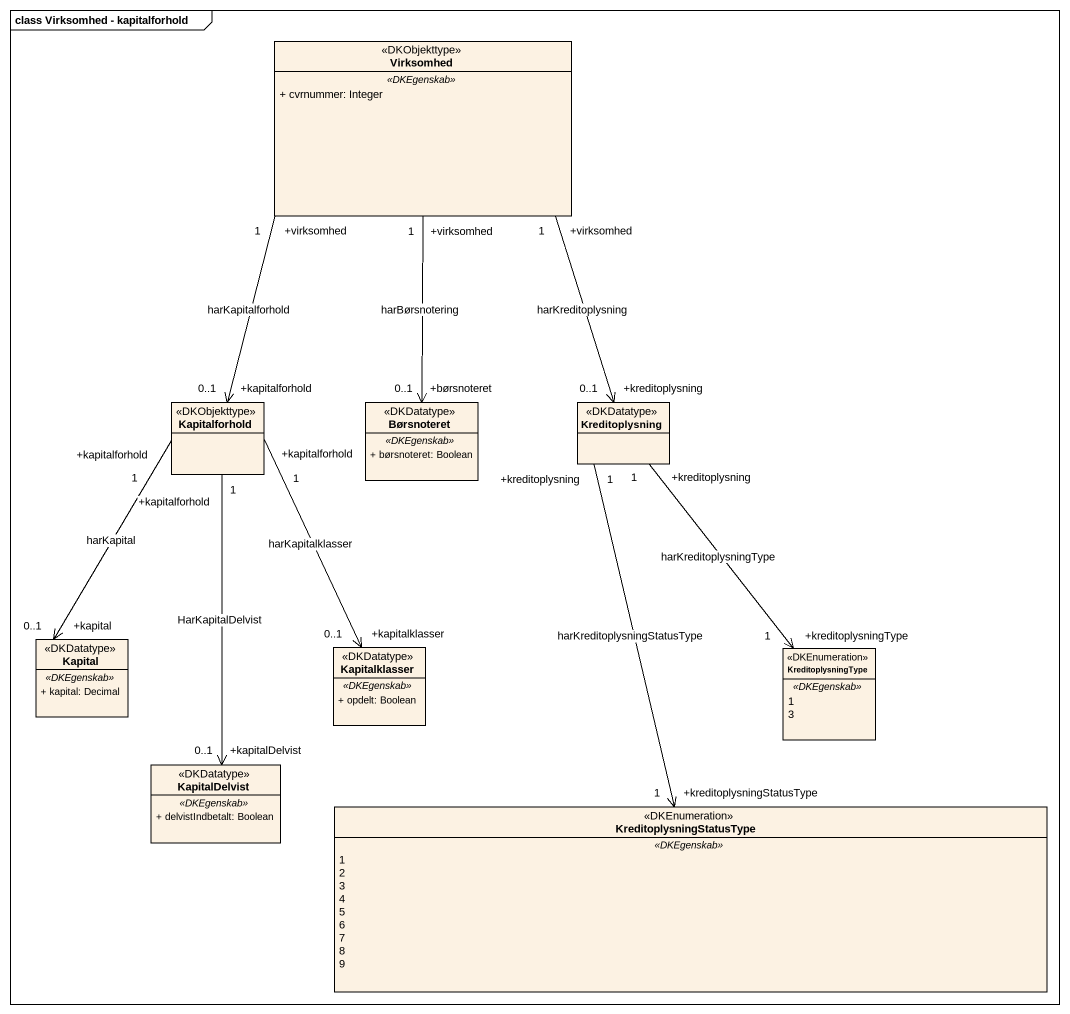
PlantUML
@startuml
mainframe class Virksomhed - kapitalforhold
hide circle
hide empty members
skinparam classAttributeIconSize 0
class Virksomhed <<DKObjekttype>> {
  .. <<DKEgenskab>> ..
  + cvrnummer: Integer
}
class Kapitalforhold <<DKObjekttype>>
class Børsnoteret <<DKDatatype>> {
  .. <<DKEgenskab>> ..
  + børsnoteret: Boolean
}
class Kreditoplysning <<DKDatatype>>
class Kapital <<DKDatatype>> {
  .. <<DKEgenskab>> ..
  + kapital: Decimal
}
class Kapitalklasser <<DKDatatype>> {
  .. <<DKEgenskab>> ..
  + opdelt: Boolean
}
enum KreditoplysningType <<DKEnumeration>> {
  .. <<DKEgenskab>> ..
  1
  3
}
class KapitalDelvist <<DKDatatype>> {
  .. <<DKEgenskab>> ..
  + delvistIndbetalt: Boolean
}
enum KreditoplysningStatusType <<DKEnumeration>> {
  .. <<DKEgenskab>> ..
  1
  2
  3
  4
  5
  6
  7
  8
  9
}
Virksomhed "+virksomhed\n1" --> "+kapitalforhold\n0..1" Kapitalforhold : harKapitalforhold
Virksomhed "+virksomhed\n1" --> "+børsnoteret\n0..1" Børsnoteret : harBørsnotering
Virksomhed "+virksomhed\n1" --> "+kreditoplysning\n0..1" Kreditoplysning : harKreditoplysning
Kapitalforhold "+kapitalforhold\n1" --> "+kapital\n0..1" Kapital : harKapital
Kapitalforhold "+kapitalforhold\n1" --> "+kapitalklasser\n0..1" Kapitalklasser : harKapitalklasser
Kapitalforhold "+kapitalforhold\n1" --> "+kapitalDelvist\n0..1" KapitalDelvist : HarKapitalDelvist
Kreditoplysning "+kreditoplysning\n1" --> "+kreditoplysningType\n1" KreditoplysningType : harKreditoplysningType
Kreditoplysning "+kreditoplysning\n1" --> "+kreditoplysningStatusType\n1" KreditoplysningStatusType : harKreditoplysningStatusType
@enduml
